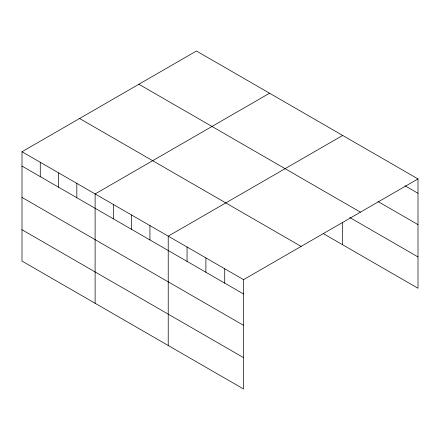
<?xml version="1.0" encoding="UTF-8"?>
<svg xmlns="http://www.w3.org/2000/svg" width="440" height="440" viewBox="0 0 440 440"><rect width="100%" height="100%" fill="white"/><g stroke="black" fill="none" stroke-linecap="round" stroke-linejoin="round"><path stroke-width="0.66" d="M22 151.734L243.551 279.642L243.551 388.988L22 261.074L22 151.734L196.449 51.013L418 178.926L418 288.266L323.219 233.547M269.561 93.225L95.112 193.941L95.112 303.286M342.672 135.438L168.223 236.154L168.223 345.493M243.551 279.642L418 178.926M405.053 185.806L418 193.281M377.982 201.52L418 224.626M138.881 84.249L360.432 212.163M349.734 217.509L418 256.922M79.569 118.498L301.12 246.406M22 166.089L243.551 293.997M22 197.434L243.551 325.341M22 229.73L243.551 357.638M342.672 222.288L342.672 244.778M224.719 268.769L224.719 283.124M205.887 257.901L205.887 272.25M187.055 247.027L187.055 261.382M149.947 225.599L149.947 239.954M131.665 215.05L131.665 229.405M113.388 204.496L113.388 218.851M76.835 183.392L76.835 197.747M58.553 172.838L58.553 187.193M40.277 162.283L40.277 176.638"/></g></svg>
